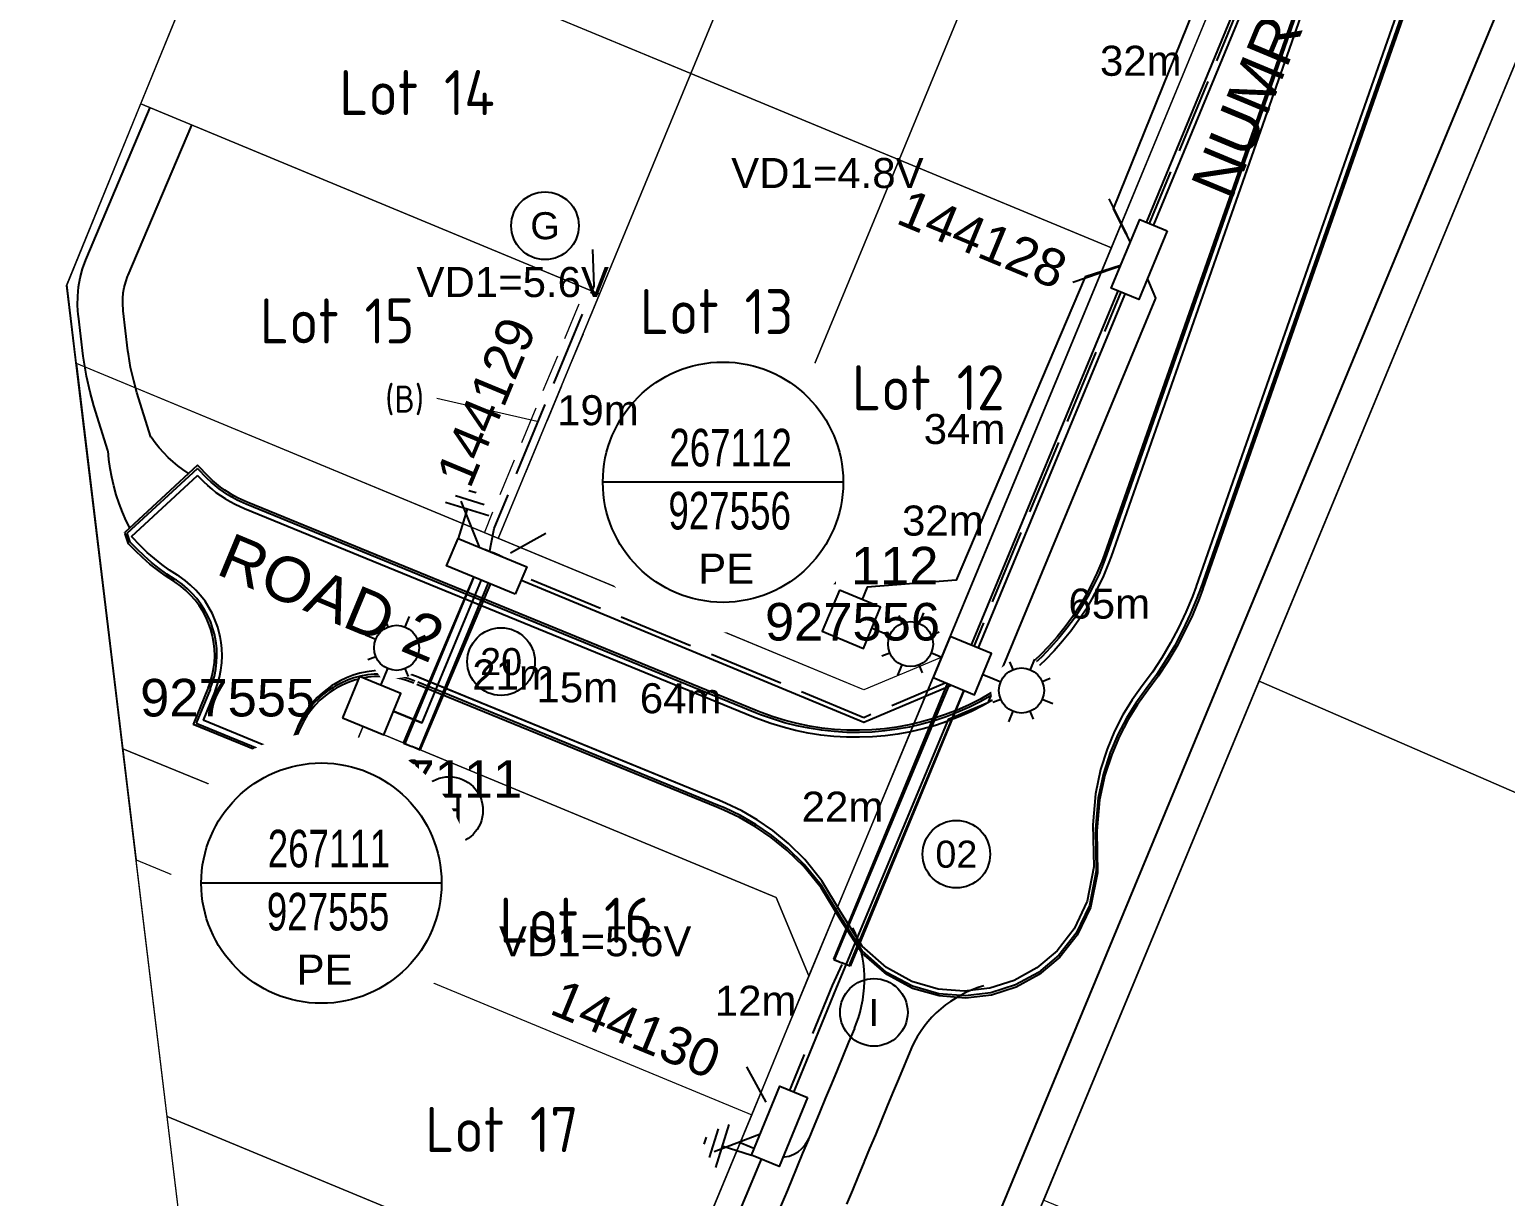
# Model space of a CAD drawing. Header units: metres. Extents: x 280551 to 281020, y 6140654 to 6141128.
# Drawn here: x 280682.4 to 280780.7, y 6140710.5 to 6140788.2 of the extents above; entities that cross this region are included whole.
import ezdxf
from ezdxf.enums import TextEntityAlignment as Align

# ---------------------------------------------------------------- set-up
doc = ezdxf.new("R2010")
doc.units = ezdxf.units.M
doc.linetypes.add('DASHED', pattern=[0.75, 0.5, -0.25])
doc.linetypes.add('IE Trench LV', pattern=[6.5, 5, -1.5])
doc.layers.get('0').update_dxf_attribs({"color": 6})
doc.layers.add('_User Dimensions', color=7, linetype='Continuous', plot=False)
for name, color, linetype in [('_User Miscellaneous1', 251, 'Continuous'), ('_User Miscellaneous9', 7, 'Continuous'), ('Duct_SP_NEW', 2, 'Continuous'), ('Equip_LV_NEW', 2, 'Continuous'), ('Equip_SP_SL_NEW', 2, 'Continuous'), ('Mains_LV_New_R17', 2, 'Continuous'), ('Mains_LV_NEW_T84', 2, 'Continuous'), ('Notes_LV_MISC', 7, 'Continuous'), ('Notes_SL_MISC', 7, 'Continuous'), ('Notes_SP_MISC', 7, 'Continuous'), ('Notes_SP_NEW', 2, 'Continuous'), ('SupportsUG_SP_LV_SL_NEW', 2, 'Continuous'), ('Trench_SP_NEW', 2, 'Continuous')]:
    doc.layers.add(name, color=color, linetype=linetype)
for name, color, linetype, lineweight in [('Cadastre Buildings_SP_EXT', 9, 'Continuous', 5), ('Cadastre Developer_SP_NEW', 2, 'Continuous', 5), ('Cadastre Easements_SP_NEW', 2, 'Continuous', 5), ('Cadastre Land Parcels_SP_EXT', 9, 'Continuous', 5), ('Cadastre Roads_SP_EXT', 9, 'Continuous', 5), ('Cadastre Roads_SP_NEW', 2, 'Continuous', 5)]:
    doc.layers.add(name, color=color, linetype=linetype, lineweight=lineweight)
doc.styles.add('iecARIAL', font='arial.ttf', dxfattribs={"height": 2})
doc.styles.add('iecDevPlan', font='isocp.shx', dxfattribs={"height": 1.8})
doc.styles.add('LotNum', font='isocp.shx', dxfattribs={"height": 1.8})
doc.styles.add('POLE_LABEL', font='arial.ttf')
doc.styles.add('SL_LABEL', font='arial.ttf')
doc.styles.get("Standard").update_dxf_attribs({"font": 'arial.ttf'})
doc.linetypes.add('Cable 5', pattern='A,10,-1,["o",Standard,S=2,R=0,X=-1,Y=-0.7],-1e-05,["o",Standard,S=2,R=0,X=-0.2,Y=-0.7],-1.2', length=12.20001)
doc.linetypes.add('Cable New UG', pattern='A,7,-0.25,["x",Standard,S=2,R=0,X=0.2,Y=-0.8],-2.1', length=9.35)
doc.linetypes.add('IE Trench HV', pattern='A,7,-0.2,["/",Standard,S=3,R=0,X=0.6,Y=-1.4],-2.5', length=9.7)
doc.linetypes.add('IECLCABD1', pattern='A,5.25,-0.1,["o",Standard,S=2,R=0,X=1.5,Y=-0.7],-4', length=9.35)

# ---------------------------------------------------------------- blocks, each defined once
blk = doc.blocks.new('DUCT_INDICATOR')
blk.add_circle((0, 0), 2.25)
blk.add_attdef('CODE', text='', height=1.8).set_placement((0, 0), align=Align.MIDDLE_CENTER)
at = {"flags": 1}
blk.add_attdef('Z', (0, 0), '', height=0.2, dxfattribs=at)
blk = doc.blocks.new('*U126')
for tag, flags, p in [('SUBURB', 9, (1.5, 0.2)), ('STREETNAME', 9, (1.5, 0)), ('PARENT', 9, (1.5, 0.4)), ('Z', 1, (1.5, -0.6)), ('LOCATION', 9, (1.5, -0.2)), ('NOTES', 9, (1.5, -0.4))]:
    blk.add_attdef(tag, text='', height=0.2, dxfattribs=dict(flags=flags)).set_placement(p, align=Align.MIDDLE_LEFT)
blk.add_wipeout([(-2.475, 3), (2.475, 3), (2.475, 1.02), (-2.475, 1.02)])
at = {"lineweight": -3}
blk.add_lwpolyline([(-2.475, 3), (2.475, 3), (2.475, 1.02), (-2.475, 1.02)], close=True, dxfattribs=at)
for tag, height, flags, p in [('ASSET_NUM', 2.5, 8, (2, 4)), ('STREET_CODE', 0.2, 9, (1.5, 2)), ('OWNED_BY', 0.2, 9, (1.5, 1.8)), ('OPERATED_BY', 0.2, 9, (1.5, 1.6)), ('STATE', 0.2, 9, (1.5, 1.2)), ('SUPPORT_TYPE', 0.2, 9, (1.5, 1)), ('MAINTAINED_BY', 0.2, 9, (1.5, 1.4)), ('USAGE', 0.2, 9, (1.5, 0.8)), ('LEGEND', 0.2, 9, (1.5, 0.6))]:
    blk.add_attdef(tag, text='', height=height, dxfattribs=dict(flags=flags)).set_placement(p, align=Align.MIDDLE_LEFT)
blk = doc.blocks.new('SLANTERN_NUM_NEW')
blk.add_line((0, 0), (8, 0))
at = {"flags": 1}
blk.add_attdef('Z', (0, 0), '', height=0.2, dxfattribs=at)
blk.add_wipeout([(-0.314, 10), (-0.942, 9.961), (-1.565, 9.882), (-2.183, 9.764), (-2.791, 9.608), (-3.389, 9.413), (-3.973, 9.182), (-4.542, 8.914), (-5.093, 8.612), (-5.624, 8.275), (-6.132, 7.905), (-6.616, 7.505), (-7.075, 7.075), (-7.505, 6.616), (-7.905, 6.132), (-8.275, 5.624), (-8.612, 5.093), (-8.914, 4.542), (-9.182, 3.973), (-9.413, 3.389), (-9.608, 2.791), (-9.764, 2.183), (-9.882, 1.565), (-9.961, 0.942), (-10, 0.314), (-10, -0.314), (-9.961, -0.942), (-9.882, -1.565), (-9.764, -2.183), (-9.608, -2.791), (-9.413, -3.389), (-9.182, -3.973), (-8.914, -4.542), (-8.612, -5.093), (-8.275, -5.624), (-7.905, -6.132), (-7.505, -6.616), (-7.075, -7.075), (-6.616, -7.505), (-6.132, -7.905), (-5.624, -8.275), (-5.093, -8.612), (-4.542, -8.914), (-3.973, -9.182), (-3.389, -9.413), (-2.791, -9.608), (-2.183, -9.764), (-1.565, -9.882), (-0.942, -9.961), (-0.314, -10), (0.314, -10), (0.942, -9.961), (1.565, -9.882), (2.183, -9.764), (2.791, -9.608), (3.389, -9.413), (3.973, -9.182), (4.542, -8.914), (5.093, -8.612), (5.624, -8.275), (6.132, -7.905), (6.616, -7.505), (7.075, -7.075), (7.505, -6.616), (7.905, -6.132), (8.275, -5.624), (8.612, -5.093), (8.914, -4.542), (9.182, -3.973), (9.413, -3.389), (9.608, -2.791), (9.764, -2.183), (9.882, -1.565), (9.961, -0.942), (10, -0.314), (10, 0.314), (9.961, 0.942), (9.882, 1.565), (9.764, 2.183), (9.608, 2.791), (9.413, 3.389), (9.182, 3.973), (8.914, 4.542), (8.612, 5.093), (8.275, 5.624), (7.905, 6.132), (7.505, 6.616), (7.075, 7.075), (6.616, 7.505), (6.132, 7.905), (5.624, 8.275), (5.093, 8.612), (4.542, 8.914), (3.973, 9.182), (3.389, 9.413), (2.791, 9.608), (2.183, 9.764), (1.565, 9.882), (0.942, 9.961), (0.314, 10)])
at = {"linetype": 'Continuous'}
blk.add_line((8, 0), (-8, 0), dxfattribs=at)
blk.add_circle((0, 0), 8, dxfattribs=at)
at = {"width": 0.7}
for tag, p in [('SNUMBER', (0.505, 1.051)), ('CNUMBER', (0.444, -3.148))]:
    blk.add_attdef(tag, text='', height=2.5, dxfattribs=at).set_placement(p, align=Align.CENTER)
at = {"layer": 'Notes_LV_MISC', "linetype": 'IECLCABD1', "insert": (-1.654, -4.754), "char_height": 2, "attachment_point": 1, "style": 'iecARIAL'}
blk.add_mtext_dynamic_manual_height_columns('PE', width=3.96525, gutter_width=10, heights=[0], dxfattribs=at)
blk = doc.blocks.new('Earth')
for p, q in [((0, -2.044), (0, 0)), ((-1.5, -2.044), (1.5, -2.044)), ((-1, -2.644), (1, -2.644)), ((-0.25, -3.244), (0.25, -3.244))]:
    blk.add_line(p, q)
blk = doc.blocks.new('COLUMN_NEW')
for tag, height, flags, p in [('ASSET_NUM', 2.5, 8, (2, 2)), ('Z', 0.2, 1, (1.5, -2.8)), ('LOCATION', 0.2, 9, (1.5, -2.2)), ('NOTES', 0.2, 9, (1.5, -2.4)), ('LABEL_ALIGNMENT', 0.2, 9, (1.5, -2.6))]:
    blk.add_attdef(tag, text='', height=height, dxfattribs=dict(flags=flags)).set_placement(p, align=Align.MIDDLE_LEFT)
blk.add_wipeout([(-1.485, -1.485), (1.485, -1.485), (1.485, 1.485), (-1.485, 1.485)])
at = {"lineweight": -3}
blk.add_lwpolyline([(-1.485, -1.485), (1.485, -1.485), (1.485, 1.485), (-1.485, 1.485)], close=True, dxfattribs=at)
at = {"style": 'POLE_LABEL', "flags": 9}
blk.add_attdef('STRUCTURE_PLANT_NUMBER', text='', height=0.2, dxfattribs=at).set_placement((1.5, 0.242), align=Align.MIDDLE_LEFT)
at = {"flags": 9}
for tag, p in [('STREET_CODE', (1.5, 0)), ('OWNED_BY', (1.5, -0.4)), ('OPERATED_BY', (1.5, -0.6)), ('STATE', (1.5, -1)), ('COLUMN_TYPE', (1.5, -0.2)), ('MAINTAINED_BY', (1.5, -0.8)), ('SUBURB', (1.5, -1.8)), ('STREETNAME', (1.5, -2)), ('USAGE', (1.5, -1.2)), ('LEGEND', (1.5, -1.4)), ('PARENT', (1.5, -1.6))]:
    blk.add_attdef(tag, text='', height=0.2, dxfattribs=at).set_placement(p, align=Align.MIDDLE_LEFT)
blk = doc.blocks.new('SL_LANTERN_NEW')
blk.add_line((0, 0), (0, 0))
for tag, p, flags in [('Z', (0, 0), 1), ('OPERATED_BY', (0, -9.607), 9)]:
    blk.add_attdef(tag, p, '', height=0.2, dxfattribs=dict(flags=flags))
at = {"style": 'SL_LABEL', "flags": 9}
blk.add_attdef('STREET_CODE', text='', height=0.2, dxfattribs=at).set_placement((0, -0.2), align=Align.MIDDLE_LEFT)
for tag, height, flags, p in [('CONSTRUCTED_VOLTAGE', 0.2, 9, (0, -0.4)), ('CONTROL_TYPE', 0.2, 9, (0, -0.6)), ('LANTERN_PURPOSE', 0.2, 9, (0, -0.8)), ('LANTERN_TYPE', 0.2, 9, (0, -1)), ('OPERATING_VOLTAGE', 0.2, 9, (0, -1.4)), ('ORIENTATION', 0.2, 9, (0, -1.6)), ('OWNED_BY', 0.2, 9, (0, -1.8)), ('STATE', 0.2, 9, (0, -2)), ('NO_PHASES', 0.2, 9, (0, -1.2)), ('LNUMBER', 2.5, 8, (1.2, -2.8)), ('CEXIST', 0.2, 9, (0, -2.4)), ('CNEW', 0.2, 9, (0, -2.6)), ('CNUMBER', 0.2, 9, (0, -2.8)), ('CREMOVE', 0.2, 9, (0, -3)), ('USAGE', 0.2, 9, (0, -2.2)), ('CREPLACE', 0.2, 9, (0, -3.2)), ('LKINGHEIGHT', 0.2, 9, (0, -3.4)), ('LBRACKET', 0.2, 9, (0, -3.6)), ('LBRACKETVOCAB', 0.2, 9, (0, -3.8)), ('LCATEGORY', 0.2, 9, (0, -4)), ('LCHARGE1', 0.2, 9, (0, -4.2)), ('LCHARGE1PERCENT', 0.2, 9, (0, -4.4)), ('LCHARGE2', 0.2, 9, (0, -4.6)), ('LCHARGE2PERCENT', 0.2, 9, (0, -4.8)), ('LCHARGE3', 0.2, 9, (0, -5)), ('LCHARGE3PERCENT', 0.2, 9, (0, -5.2)), ('LEXIST', 0.2, 9, (0, -5.4)), ('LLAMP', 0.2, 9, (0, -5.6)), ('LLAMPVOCAB', 0.2, 9, (0, -5.8)), ('LMAST', 0.2, 9, (0, -6)), ('LMASTVOCAB', 0.2, 9, (0, -6.2)), ('LNEW', 0.2, 9, (0, -6.4)), ('LANTNUMBER', 0.2, 9, (0, -6.6)), ('LOUTREACH', 0.2, 9, (0, -7)), ('LOUTREACHVOCAB', 0.2, 9, (0, -7.2)), ('LRATECODE', 0.2, 9, (0, -7.4)), ('LREMOVE', 0.2, 9, (0, -7.6)), ('LREPLACE', 0.2, 9, (0, -7.8)), ('SUBURB', 0.2, 9, (0, -8.6)), ('STREETNAME', 0.2, 9, (0, -8.8)), ('LTYPE', 0.2, 9, (0, -8)), ('LTYPEVOCAB', 0.2, 9, (0, -8.2)), ('LEGEND', 0.2, 9, (0, -8.4)), ('LOCATION', 0.2, 9, (0, -9)), ('NOTES', 0.2, 9, (0, -9.2)), ('MAINTAINED_BY', 0.2, 9, (0, -9.863))]:
    blk.add_attdef(tag, text='', height=height, dxfattribs=dict(flags=flags)).set_placement(p, align=Align.MIDDLE_LEFT)
blk.add_wipeout([(0, 6.468), (1.458, 5.676), (2.25, 4.218), (1.458, 2.759), (0, 1.865), (-1.459, 2.759), (-2.25, 4.218), (-1.459, 5.676)])
for p, q in [((0, 5.718), (0, 6.468)), ((-1.459, 5.676), (-1.061, 5.278)), ((1.458, 5.676), (1.06, 5.278)), ((-2.25, 4.218), (-1.5, 4.218)), ((1.5, 4.218), (2.25, 4.218)), ((-1.459, 2.759), (-1.061, 3.157)), ((1.458, 2.759), (1.06, 3.157)), ((0, 0), (0, 2.721))]:
    blk.add_line(p, q)
blk.add_circle((0, 4.218), 1.5)
at = {"style": 'SL_LABEL', "flags": 8}
blk.add_attdef('ASSET_NUM', text='', height=2.5, dxfattribs=at).set_placement((2, 2), align=Align.MIDDLE_LEFT)

msp = doc.modelspace()

# ---------------------------------------------------------------- linework, layer by layer
at = {"layer": '_User Miscellaneous1'}
for points in [[(280689.08416, 6140755.04067), (280688.8533, 6140755.50536), (280688.60061, 6140756.07912), (280688.37687, 6140756.65843), (280688.18207, 6140757.24186), (280688.01613, 6140757.82801), (280687.8789, 6140758.41546), (280687.77018, 6140759.00285), (280687.68967, 6140759.58881), (280687.63705, 6140760.172), (280687.6336, 6140760.18298), (280686.70029, 6140763.15793), (280686.4396, 6140764.0703), (280686.19877, 6140765.13155), (280686.02085, 6140766.20514), (280685.98649, 6140766.47331), (280685.66454, 6140769.14044), (280685.65526, 6140769.22089), (280685.61246, 6140769.84124), (280685.62021, 6140770.46301), (280685.67843, 6140771.08209), (280685.78676, 6140771.6944), (280685.94448, 6140772.29589), (280686.15053, 6140772.88258), (280686.21626, 6140773.04261), (280690.44902, 6140783.02491)], [(280693.00283, 6140758.66407), (280692.96771, 6140758.68538), (280692.62653, 6140758.91608), (280692.29247, 6140759.16665), (280691.96663, 6140759.4369), (280691.6501, 6140759.72658), (280691.34398, 6140760.03537), (280691.04933, 6140760.36293), (280690.76721, 6140760.70883), (280690.49869, 6140761.07258), (280690.49605, 6140761.08099), (280689.56273, 6140764.05594), (280689.34439, 6140764.82013), (280689.14267, 6140765.709), (280688.99365, 6140766.60822), (280688.96487, 6140766.83283), (280688.64292, 6140769.49996), (280688.63728, 6140769.54885), (280688.61127, 6140769.92586), (280688.61598, 6140770.30374), (280688.65136, 6140770.67998), (280688.7172, 6140771.05211), (280688.81305, 6140771.41766), (280688.93828, 6140771.77421), (280688.97822, 6140771.87147), (280693.21098, 6140781.85377)]]:
    msp.add_lwpolyline(points, dxfattribs=at)
at = {"layer": '_User Miscellaneous1', "linetype": 'Continuous', "elevation": 9999}
for points in [[(280693.59648, 6140759.213), (280688.74486, 6140754.72694)], [(280688.91529, 6140754.68023), (280693.59061, 6140759.00328)], [(280689.19359, 6140754.46087), (280693.59895, 6140758.53429)], [(280692.03228, 6140751.47301), (280692.0212, 6140751.47994), (280692.01675, 6140751.48272), (280691.47109, 6140751.8416), (280690.9418, 6140752.22421), (280690.4299, 6140752.62981), (280689.9364, 6140753.05759), (280689.46225, 6140753.50673), (280689.00838, 6140753.97636), (280688.78268, 6140754.64066), (280688.74486, 6140754.72694)], [(280692.11176, 6140751.60022), (280692.10079, 6140751.60708), (280692.09639, 6140751.60983), (280691.55626, 6140751.96508), (280691.03233, 6140752.34381), (280690.52562, 6140752.74529), (280690.03712, 6140753.16874), (280689.56778, 6140753.61333), (280689.11851, 6140754.07819), (280688.91529, 6140754.68023)], [(280692.28132, 6140751.8716), (280692.2706, 6140751.87831), (280692.26629, 6140751.881), (280691.73796, 6140752.22849), (280691.22548, 6140752.59895), (280690.72984, 6140752.99166), (280690.25201, 6140753.40585), (280689.79292, 6140753.84073), (280689.19359, 6140754.46087)], [(280694.76184, 6140744.17946), (280694.92718, 6140744.63241), (280695.05722, 6140745.09674), (280695.1512, 6140745.56968), (280695.20855, 6140746.04844), (280695.22895, 6140746.5302), (280695.21226, 6140747.0121), (280695.17011, 6140747.41154), (280695.10248, 6140747.80746), (280695.06824, 6140747.96494), (280694.94177, 6140748.43025), (280694.77992, 6140748.88447), (280694.58364, 6140749.3249), (280694.35409, 6140749.74894), (280694.09264, 6140750.15409), (280693.80082, 6140750.53796), (280693.48037, 6140750.89826), (280693.13318, 6140751.23287), (280692.7613, 6140751.53981), (280692.36694, 6140751.81726), (280692.28138, 6140751.87169)], [(280694.29909, 6140744.36884), (280694.45282, 6140744.78517), (280694.57413, 6140745.2122), (280694.66228, 6140745.64742), (280694.71675, 6140746.08825), (280694.73719, 6140746.53209), (280694.72345, 6140746.97632), (280694.68596, 6140747.34472), (280694.62495, 6140747.71005), (280694.59391, 6140747.85542), (280694.47883, 6140748.28509), (280694.33103, 6140748.70477), (280694.15136, 6140749.11196), (280693.94087, 6140749.50426), (280693.70079, 6140749.87932), (280693.43252, 6140750.23493), (280693.13764, 6140750.56897), (280692.81786, 6140750.87944), (280692.47507, 6140751.16451), (280692.11129, 6140751.42246), (280692.03233, 6140751.4731)], [(280694.43792, 6140744.31203), (280694.5956, 6140744.73919), (280694.72002, 6140745.17733), (280694.81042, 6140745.62387), (280694.86626, 6140746.07615), (280694.88719, 6140746.53151), (280694.87305, 6140746.98727), (280694.83455, 6140747.36523), (280694.77192, 6140747.74003), (280694.74006, 6140747.88917), (280694.62196, 6140748.32997), (280694.47028, 6140748.76051), (280694.28592, 6140749.17825), (280694.06994, 6140749.58069), (280693.82361, 6140749.96544), (280693.54836, 6140750.33024), (280693.2458, 6140750.67289), (280692.91772, 6140750.99137), (280692.56604, 6140751.28378), (280692.19282, 6140751.54837), (280692.11181, 6140751.60031)], [(280694.29909, 6140744.36884), (280694.29531, 6140744.35958), (280694.28901, 6140744.34419), (280693.31091, 6140741.95424)], [(280694.43792, 6140744.31203), (280694.43413, 6140744.30277), (280694.42783, 6140744.28738), (280693.50655, 6140742.03625)], [(280694.76184, 6140744.17946), (280694.75805, 6140744.1702), (280694.75175, 6140744.15481), (280693.96304, 6140742.2276)]]:
    msp.add_lwpolyline(points, dxfattribs=at)
at = {"layer": '_User Miscellaneous1'}
for points in [[(280737.32772, 6140721.71689), (280737.45442, 6140722.02258, 0.20453401), (280737.22737, 6140728.4149)], [(280745.95714, 6140724.55605, 0.22034938), (280741.12198, 6140720.41858)]]:
    msp.add_lwpolyline(points, format="xyb", dxfattribs=at)
for points in [[(280737.32972, 6140721.71606, 26.87916), (280736.9466, 6140720.79236, 26.82845), (280736.56349, 6140719.86866, 26.77774), (280736.18038, 6140718.94496, 26.72703), (280735.79726, 6140718.02125, 26.67632), (280735.41415, 6140717.09755, 26.62562), (280735.03103, 6140716.17385, 26.57491), (280734.64792, 6140715.25015, 26.5242), (280734.29186, 6140714.39168, 26.47707), (280734.28803, 6140714.38244, 26.47656), (280734.28419, 6140714.3732, 26.47605), (280734.2648, 6140714.32645, 26.47349), (280733.88169, 6140713.40275, 26.42278), (280733.49858, 6140712.47905, 26.37207), (280733.11546, 6140711.55535, 26.32136), (280732.75572, 6140710.68799, 26.27374), (280732.73235, 6140710.63165, 26.27065), (280732.34923, 6140709.70795, 26.21994)], [(280741.12198, 6140720.41858, 0), (280740.25829, 6140718.3362, 26.73774), (280739.87518, 6140717.4125, 26.68703), (280739.49207, 6140716.4888, 26.63632), (280739.10895, 6140715.5651, 26.58562), (280738.72584, 6140714.6414, 26.53491), (280738.34272, 6140713.71769, 26.4842), (280737.98666, 6140712.85922, 26.43707), (280737.98283, 6140712.84998, 26.43656), (280737.979, 6140712.84074, 26.43605), (280737.95961, 6140712.79399, 26.43349), (280737.57649, 6140711.87029, 26.38278), (280737.19338, 6140710.94659, 26.33207), (280736.81026, 6140710.02289, 26.28136)], [(280731.6744, 6140713.30126, 26.31374), (280731.67378, 6140713.30152, 26.31375), (280731.66455, 6140713.30535, 26.31385), (280729.73076, 6140714.10741, -9999)], [(280731.67378, 6140713.30152, 26.31374), (280731.96738, 6140713.20557, 26.31317), (280732.27225, 6140713.15597, 26.3184), (280732.58112, 6140713.15391, 26.32945), (280732.65327, 6140713.16032, 26.33288), (280732.98022, 6140713.22326, 26.35276), (280733.29219, 6140713.33956, 26.37899), (280733.58055, 6140713.50601, 26.40508), (280733.8373, 6140713.71798, 26.42881), (280734.05533, 6140713.96962, 26.45018), (280734.22858, 6140714.25393, 26.4692), (280734.28741, 6140714.38269, 26.47656)]]:
    msp.add_polyline3d(points, dxfattribs=at)
at = {"layer": '_User Miscellaneous9'}
for p, q in [((280712.7645, 6140753.59066), (280713.3171, 6140753.35691)), ((280713.8697, 6140753.12317), (280713.3171, 6140753.35691)), ((280735.93929, 6140726.3184), (280736.49386, 6140726.08938)), ((280737.04844, 6140725.86037), (280736.49386, 6140726.08938))]:
    msp.add_line(p, q, dxfattribs=at)
at = {"layer": 'Cadastre Buildings_SP_EXT', "linetype": 'Continuous'}
msp.add_lwpolyline([(280845.67239, 6140710.64437), (280842.68458, 6140711.80858), (280819.63394, 6140720.7865), (280764.27792, 6140744.83337), (280749.95156, 6140710.27616), (280828.56826, 6140677.68537), (280874.05853, 6140658.82645), (280888.60533, 6140693.921), (280845.67239, 6140710.64437)], close=True, dxfattribs=at)
at = {"layer": 'Cadastre Developer_SP_NEW', "color": 2}
for points in [[(280726.44911, 6140785.28167), (280712.59328, 6140791.02765), (280725.31627, 6140821.83225), (280739.17208, 6140816.08628)], [(280689.50506, 6140732.94683), (280730.49699, 6140715.95481), (280724.75027, 6140702.0993), (280691.57418, 6140715.84976)]]:
    msp.add_lwpolyline(points, close=True, dxfattribs=at)
for points in [[(280726.44858, 6140785.28038), (280739.17208, 6140816.08628), (280753.02792, 6140810.3403), (280740.30496, 6140779.53568), (280726.44911, 6140785.28167)], [(280740.30439, 6140779.53429), (280753.02792, 6140810.3403), (280763.47204, 6140806.01074), (280765.64156, 6140800.80089), (280754.4379, 6140773.67479), (280740.30496, 6140779.53569)], [(280720.36546, 6140770.60836), (280689.82384, 6140783.27105), (280695.83224, 6140797.97827), (280726.44911, 6140785.28167), (280720.36546, 6140770.60836)], [(280713.61885, 6140754.33602), (280685.54235, 6140765.97927), (280684.90939, 6140771.22426), (280689.82383, 6140783.27102), (280720.36546, 6140770.60836), (280713.6167, 6140754.3369)], [(280724.75027, 6140702.0993), (280708.18123, 6140662.144), (280697.54095, 6140666.54049), (280691.57418, 6140715.84976), (280724.75027, 6140702.0993)]]:
    msp.add_lwpolyline(points, dxfattribs=at)
at = {"layer": 'Cadastre Easements_SP_NEW', "color": 2}
for p, q in [((280713.6167, 6140754.3369), (280720.36547, 6140770.60836)), ((280716.21151, 6140762.13009), (280709.52853, 6140763.65573))]:
    msp.add_line(p, q, dxfattribs=at)
at = {"layer": 'Cadastre Easements_SP_NEW', "color": 2, "linetype": 'DASHED', "ltscale": 5, "flags": 128}
msp.add_lwpolyline([(280713.61671, 6140754.33691), (280712.69301, 6140754.72003), (280719.43953, 6140770.99226), (280720.36547, 6140770.60836)], close=True, dxfattribs=at)
at = {"layer": 'Cadastre Land Parcels_SP_EXT', "linetype": 'Continuous'}
msp.add_lwpolyline([(280813.2588, 6140814.81713), (280796.21564, 6140821.87517), (280764.27792, 6140744.8334), (280819.63394, 6140720.78644), (280842.6846, 6140711.80858), (280845.67245, 6140710.64435), (280872.08718, 6140774.22688), (280914.59053, 6140756.6115), (280920.33569, 6140770.47283), (280877.08459, 6140788.38465), (280860.44741, 6140795.27451), (280844.58729, 6140801.84363), (280828.92176, 6140808.33087), (280813.2588, 6140814.81713)], close=True, dxfattribs=at)
at = {"layer": 'Duct_SP_NEW'}
for p, q in [((280712.74564, 6140753.5939), (280713.22598, 6140753.3947)), ((280713.70631, 6140753.19551), (280713.22598, 6140753.3947)), ((280736.01401, 6140726.28973), (280736.49386, 6140726.08938)), ((280736.97372, 6140725.88903), (280736.49386, 6140726.08938))]:
    msp.add_line(p, q, dxfattribs=at)
at = {"layer": 'Mains_LV_New_R17', "linetype": 'Cable 5'}
for points in [[(280767.02697, 6140800.22588), (280755.82392, 6140773.10124), (280755.82353, 6140773.10031)], [(280755.69591, 6140772.79249), (280744.52389, 6140745.84577)]]:
    msp.add_lwpolyline(points, dxfattribs=at)
at = {"layer": 'Notes_SL_MISC', "linetype": 'Cable 5'}
msp.add_lwpolyline([(280756.28592, 6140772.91006), (280754.57025, 6140776.27485), (280762.79096, 6140796.61642), (280758.92699, 6140801.13044), (280759.80149, 6140803.23917)], dxfattribs=at)
at = {"layer": 'Trench_SP_NEW', "linetype": 'IE Trench LV', "flags": 128}
for points in [[(280751.87113, 6140771.40485), (280756.29467, 6140772.90506), (280754.29351, 6140776.94705)], [(280712.84674, 6140752.48022), (280713.34536, 6140755.0069), (280719.99483, 6140771.13369), (280719.90709, 6140773.56713)], [(280711.12808, 6140756.82356), (280712.84674, 6140752.48022), (280716.78405, 6140754.68021)], [(280736.49386, 6140725.97762), (280735.85934, 6140724.56927), (280732.06881, 6140715.30721), (280726.32056, 6140701.448)], [(280727.98388, 6140713.5144), (280732.3409, 6140715.1981), (280730.17262, 6140719.15297)]]:
    msp.add_lwpolyline(points, dxfattribs=at)

# ---------------------------------------------------------------- block references
at = {"layer": 'Notes_LV_MISC', "color": 2, "lineweight": 0, "rotation": 162.7074081196487}
msp.add_blockref('Earth', (280710.93977, 6140754.34279), dxfattribs=at)
at = {"layer": 'Notes_SL_MISC', "linetype": 'IE Trench LV'}
ref = msp.add_blockref('SL_LANTERN_NEW', (280737.17213, 6140748.9185), dxfattribs=dict(at, rotation=247.4759999339418))
ref.add_attrib('ASSET_NUM', '267112', dxfattribs={"layer": '0', "height": 2.5, "style": 'SL_LABEL'}).set_placement((280723.88665, 6140755.61458), align=Align.MIDDLE_LEFT)
ref = msp.add_blockref('SL_LANTERN_NEW', (280705.23025, 6140743.15945), dxfattribs=dict(at, rotation=337.4759999339418))
ref.add_attrib('ASSET_NUM', '267111', dxfattribs={"layer": '0', "height": 2.5, "style": 'SL_LABEL'}).set_placement((280697.63074, 6140736.71161), align=Align.MIDDLE_LEFT)
at = {"layer": 'Notes_SP_NEW', "linetype": 'IE Trench HV'}
for p, values in [((280716.73019, 6140775.15561), {'CODE': 'G'}), ((280738.62703, 6140722.78442), {'CODE': 'I'})]:
    msp.add_blockref('DUCT_INDICATOR', p, dxfattribs=at).add_auto_attribs(values)
at = {"layer": 'Notes_SP_NEW', "linetype": 'IE Trench LV'}
msp.add_blockref('DUCT_INDICATOR', (280713.8055, 6140746.13763), dxfattribs=at).add_auto_attribs({'CODE': '20'})
at = {"layer": 'Notes_SP_NEW'}
msp.add_blockref('DUCT_INDICATOR', (280744.11893, 6140733.31675), dxfattribs=at).add_auto_attribs({'CODE': '02'})

# ---------------------------------------------------------------- texts
at = {"layer": 'Cadastre Developer_SP_NEW', "color": 2, "linetype": 'IE Trench HV', "style": 'LotNum'}
for s, p in [('Lot 14', (280708.20743, 6140784.01737)), ('Lot 13', (280728.1559, 6140769.43869)), ('Lot 15', (280702.89048, 6140768.8155)), ('Lot 12', (280742.25201, 6140764.3714)), ('Lot 16', (280718.82527, 6140728.92174)), ('Lot 17', (280713.85721, 6140714.98658))]:
    msp.add_text(s, height=3, dxfattribs=at).set_placement(p, align=Align.MIDDLE_CENTER)
at = {"layer": 'Cadastre Easements_SP_NEW'}
msp.add_text('NUMROCK ST', height=3, rotation=67.428284, dxfattribs=at).set_placement((280762.42914, 6140776.74086))
at = {"layer": 'Cadastre Easements_SP_NEW', "color": 2, "style": 'iecDevPlan'}
msp.add_text('(B)', height=1.8, dxfattribs=at).set_placement((280707.38337, 6140763.6145), align=Align.MIDDLE_CENTER)
at = {"layer": 'Notes_LV_MISC', "linetype": 'Cable New UG', "char_height": 2, "attachment_point": 1, "style": 'iecARIAL'}
for s, insert in [('VD1=5.6V', (280708.17534, 6140772.4078)), ('34m', (280741.94479, 6140762.62254)), ('65m', (280751.57971, 6140750.99779)), ('VD1=5.6V', (280713.66489, 6140728.52253))]:
    msp.add_mtext_dynamic_manual_height_columns(s, width=4.5646651, gutter_width=10, heights=[0], dxfattribs=dict(at, insert=insert))
at = {"layer": 'Notes_SP_MISC', "color": 2, "char_height": 2, "attachment_point": 1, "style": 'iecARIAL'}
for s, insert in [('32m', (280753.68027, 6140787.13713)), ('15m', (280716.16296, 6140745.42766)), ('22m', (280733.82049, 6140737.47955)), ('12m', (280728.03566, 6140724.55738))]:
    msp.add_mtext_dynamic_manual_height_columns(s, width=2.9006178, gutter_width=10, heights=[0], dxfattribs=dict(at, insert=insert))

# ---------------------------------------------------------------- next in the draw order: linework, layer by layer
at = {"layer": '_User Dimensions', "linetype": 'Continuous', "ltscale": 30}
msp.add_lwpolyline([(280738.10799, 6140688.05431), (280793.95754, 6140822.71179), (280818.12285, 6140880.97618)], dxfattribs=at)
at = {"layer": '_User Miscellaneous1', "linetype": 'Continuous', "elevation": 9999}
for points in [[(280779.15948, 6140804.14571), (280760.52963, 6140751.00195), (280760.52637, 6140750.99264), (280760.27455, 6140750.30807), (280759.8303, 6140749.23096), (280759.33528, 6140748.17622), (280758.79062, 6140747.14624), (280758.19754, 6140746.14335), (280757.5574, 6140745.16983), (280756.87164, 6140744.22789), (280756.1854, 6140743.28289), (280755.55695, 6140742.27323), (280754.98307, 6140741.17702), (280754.46554, 6140739.96282), (280754.01445, 6140738.5811), (280753.65655, 6140736.9446), (280753.46363, 6140734.86729), (280753.51454, 6140732.07742), (280753.04847, 6140729.76779), (280752.16654, 6140727.93258), (280751.00288, 6140726.45713), (280749.62984, 6140725.30508), (280748.09895, 6140724.46594), (280746.45292, 6140723.94102), (280744.73059, 6140723.73908), (280742.96948, 6140723.87613), (280741.20778, 6140724.37904), (280739.48677, 6140725.2965), (280737.85615, 6140726.7333), (280736.39313, 6140728.9983), (280735.12579, 6140731.07289), (280733.96083, 6140732.48826), (280732.8564, 6140733.56576), (280731.78779, 6140734.43065), (280730.73712, 6140735.14601), (280729.68943, 6140735.7477), (280728.63077, 6140736.25712), (280728.16732, 6140736.45095), (280708.20596, 6140744.62206)], [(280779.01793, 6140804.19533), (280760.38808, 6140751.05157), (280760.38483, 6140751.04232), (280760.13456, 6140750.36194), (280759.69303, 6140749.29144), (280759.20105, 6140748.24316), (280758.65972, 6140747.21949), (280758.07028, 6140746.22276), (280757.43406, 6140745.2552), (280756.75251, 6140744.31903), (280756.07074, 6140743.3796), (280755.44703, 6140742.37529), (280754.87813, 6140741.2842), (280754.36582, 6140740.07487), (280753.92018, 6140738.69777), (280753.56794, 6140737.06563), (280753.38088, 6140734.9924), (280753.43784, 6140732.20633), (280752.97799, 6140729.9002), (280752.10244, 6140728.0682), (280750.94531, 6140726.59564), (280749.57893, 6140725.44617), (280748.05481, 6140724.6093), (280746.41565, 6140724.08632), (280744.70028, 6140723.88599), (280742.94621, 6140724.02431), (280741.19159, 6140724.52817), (280739.47769, 6140725.44623), (280737.85421, 6140726.88329), (280736.39833, 6140729.14821), (280735.13813, 6140731.22238), (280733.98027, 6140732.637), (280732.88289, 6140733.7134), (280731.82128, 6140734.57686), (280730.77753, 6140735.29046), (280729.73668, 6140735.89006), (280728.68474, 6140736.39708), (280728.22414, 6140736.58977), (280708.26279, 6140744.76088)], [(280778.71594, 6140804.3012), (280760.0861, 6140751.15743), (280760.08289, 6140751.1483), (280759.83592, 6140750.47688), (280759.4002, 6140749.42046), (280758.91469, 6140748.38598), (280758.38048, 6140747.37578), (280757.79879, 6140746.39215), (280757.17095, 6140745.43733), (280756.49836, 6140744.51348), (280755.82614, 6140743.58593), (280755.21253, 6140742.59302), (280754.65426, 6140741.51285), (280754.15308, 6140740.31392), (280753.71907, 6140738.94668), (280753.3789, 6140737.32382), (280753.20435, 6140735.2593), (280753.27421, 6140732.48133), (280752.82764, 6140730.18268), (280751.9657, 6140728.35751), (280750.8225, 6140726.89114), (280749.47033, 6140725.74718), (280747.96066, 6140724.91513), (280746.33617, 6140724.39629), (280744.63564, 6140724.19939), (280742.89656, 6140724.34044), (280741.15704, 6140724.8463), (280739.45833, 6140725.76564), (280737.85007, 6140727.20326), (280736.40943, 6140729.46802), (280735.16443, 6140731.5413), (280734.02173, 6140732.9543), (280732.9394, 6140734.02837), (280731.89273, 6140734.88878), (280730.86374, 6140735.59863), (280729.83746, 6140736.19378), (280728.79986, 6140736.69565), (280728.34537, 6140736.88592), (280708.38402, 6140745.05703)], [(280771.02597, 6140801.46886), (280754.12195, 6140753.2482), (280754.11958, 6140753.24147), (280753.93765, 6140752.74686), (280753.61667, 6140751.96863), (280753.25901, 6140751.20656), (280752.86548, 6140750.46238), (280752.43697, 6140749.73778), (280751.97445, 6140749.03439), (280751.47898, 6140748.35382), (280750.95167, 6140747.69761), (280750.39373, 6140747.06724), (280749.80641, 6140746.46414), (280749.19105, 6140745.88968), (280748.54904, 6140745.34517), (280747.88184, 6140744.83183), (280747.19096, 6140744.35084), (280746.47797, 6140743.90328), (280745.74448, 6140743.49016), (280744.99216, 6140743.11243), (280744.22271, 6140742.77093), (280743.43788, 6140742.46645), (280742.63944, 6140742.19968), (280741.82921, 6140741.97121), (280741.00903, 6140741.78157), (280740.18074, 6140741.63119), (280739.34624, 6140741.5204), (280738.50741, 6140741.44946), (280737.66615, 6140741.41853), (280736.82438, 6140741.42769), (280735.98399, 6140741.4769), (280735.1469, 6140741.56606), (280734.315, 6140741.69496), (280733.49018, 6140741.86332), (280732.67431, 6140742.07075), (280731.86924, 6140742.31678), (280731.0768, 6140742.60085), (280730.73961, 6140742.73485), (280696.83985, 6140756.6116), (280696.23664, 6140756.88823), (280695.93276, 6140757.05148), (280695.6362, 6140757.22766), (280695.6302, 6140757.2314), (280695.6242, 6140757.23515), (280695.6218, 6140757.23665), (280695.32651, 6140757.43087), (280695.04007, 6140757.63792), (280694.76305, 6140757.85741), (280694.49599, 6140758.08891), (280694.23939, 6140758.33197), (280693.59061, 6140759.00328)], [(280770.88442, 6140801.51848), (280753.98039, 6140753.29782), (280753.97805, 6140753.29115), (280753.79766, 6140752.80073), (280753.4794, 6140752.02911), (280753.12477, 6140751.2735), (280752.73458, 6140750.53564), (280752.30971, 6140749.81718), (280751.85112, 6140749.11977), (280751.35985, 6140748.44497), (280750.83702, 6140747.79432), (280750.28381, 6140747.1693), (280749.70147, 6140746.57132), (280749.09133, 6140746.00174), (280748.45477, 6140745.46184), (280747.79323, 6140744.95286), (280747.10821, 6140744.47595), (280746.40127, 6140744.03218), (280745.674, 6140743.62257), (280744.92806, 6140743.24804), (280744.16514, 6140742.90945), (280743.38697, 6140742.60755), (280742.59531, 6140742.34304), (280741.79195, 6140742.11651), (280740.97872, 6140741.92848), (280740.15747, 6140741.77937), (280739.33004, 6140741.66952), (280738.49833, 6140741.59919), (280737.66421, 6140741.56852), (280736.82958, 6140741.5776), (280735.99632, 6140741.62639), (280735.16633, 6140741.71479), (280734.34149, 6140741.8426), (280733.52367, 6140742.00953), (280732.71472, 6140742.2152), (280731.91648, 6140742.45914), (280731.13076, 6140742.7408), (280730.79644, 6140742.87367), (280696.89668, 6140756.75042), (280696.30476, 6140757.02187), (280696.00658, 6140757.18206), (280695.71557, 6140757.35494), (280695.70968, 6140757.35861), (280695.7038, 6140757.36229), (280695.70144, 6140757.36377), (280695.41168, 6140757.55434), (280695.13061, 6140757.75752), (280694.85878, 6140757.9729), (280694.59671, 6140758.20006), (280694.34493, 6140758.43857), (280693.59648, 6140759.213)], [(280771.32795, 6140801.36299), (280754.42393, 6140753.14234), (280754.42152, 6140753.13549), (280754.23629, 6140752.63192), (280753.9095, 6140751.83961), (280753.54537, 6140751.06375), (280753.14472, 6140750.3061), (280752.70845, 6140749.56838), (280752.23757, 6140748.85226), (280751.73313, 6140748.15937), (280751.19628, 6140747.49128), (280750.62823, 6140746.8495), (280750.03028, 6140746.23549), (280749.40378, 6140745.65064), (280748.75016, 6140745.09627), (280748.07088, 6140744.57364), (280747.3675, 6140744.08394), (280746.6416, 6140743.62828), (280745.89484, 6140743.20768), (280745.1289, 6140742.82311), (280744.34552, 6140742.47544), (280743.54648, 6140742.16545), (280742.7336, 6140741.89384), (280741.9087, 6140741.66124), (280741.07367, 6140741.46817), (280740.2304, 6140741.31506), (280739.38079, 6140741.20227), (280738.52677, 6140741.13005), (280737.67029, 6140741.09856), (280736.81328, 6140741.10788), (280735.95768, 6140741.15798), (280735.10544, 6140741.24875), (280734.25849, 6140741.37999), (280733.41874, 6140741.55139), (280732.5881, 6140741.76258), (280731.76846, 6140742.01306), (280730.96167, 6140742.30227), (280730.61838, 6140742.4387), (280696.71862, 6140756.31545), (280696.09131, 6140756.60314), (280695.77529, 6140756.7729), (280695.46687, 6140756.95612), (280695.46064, 6140756.96002), (280695.4544, 6140756.96391), (280695.4519, 6140756.96548), (280695.14481, 6140757.16746), (280694.84693, 6140757.38278), (280694.55884, 6140757.61105), (280694.2811, 6140757.8518), (280694.01426, 6140758.10457), (280693.59895, 6140758.53429)], [(280708.17638, 6140745.142), (280707.72013, 6140745.29713), (280707.25411, 6140745.4165), (280706.78111, 6140745.49956), (280706.30395, 6140745.54591), (280705.82546, 6140745.55543), (280705.34848, 6140745.52818), (280704.87584, 6140745.46444), (280704.4103, 6140745.36473), (280703.9546, 6140745.22976), (280703.5114, 6140745.06044), (280703.08328, 6140744.8579), (280702.67272, 6140744.62346), (280702.54404, 6140744.54102), (280702.22092, 6140744.31301), (280701.91362, 6140744.06502), (280701.56942, 6140743.74453), (280701.25145, 6140743.39914), (280700.96148, 6140743.03098), (280700.70114, 6140742.6423), (280700.47187, 6140742.23547), (280700.2749, 6140741.81297), (280700.20184, 6140741.63085)], [(280708.05515, 6140744.84586), (280707.62637, 6140745.00605), (280707.1863, 6140745.1329), (280706.73753, 6140745.2256), (280706.28269, 6140745.28358), (280705.82448, 6140745.30644), (280705.36561, 6140745.29401), (280704.90878, 6140745.24632), (280704.45672, 6140745.16363), (280704.01209, 6140745.04636), (280703.57754, 6140744.89519), (280703.15564, 6140744.71096), (280702.74893, 6140744.49473), (280702.62099, 6140744.41813), (280702.29867, 6140744.205), (280701.99061, 6140743.97143), (280701.64354, 6140743.66738), (280701.32068, 6140743.33737), (280701.02397, 6140742.98332), (280700.75519, 6140742.6073), (280700.51596, 6140742.21151), (280700.30774, 6140741.79827), (280700.2296, 6140741.61949)], [(280707.99832, 6140744.70704), (280707.58038, 6140744.86328), (280707.15142, 6140744.98701), (280706.71396, 6140745.07747), (280706.27058, 6140745.13407), (280705.82389, 6140745.15644), (280705.37655, 6140745.14441), (280704.93119, 6140745.09801), (280704.49045, 6140745.01747), (280704.05696, 6140744.90323), (280703.63327, 6140744.75593), (280703.22192, 6140744.5764), (280702.82534, 6140744.36566), (280702.7006, 6140744.29099), (280702.3863, 6140744.08326), (280702.0859, 6140743.85559), (280701.74745, 6140743.5592), (280701.4326, 6140743.2375), (280701.14323, 6140742.89234), (280700.88109, 6140742.52576), (280700.64776, 6140742.13988), (280700.44465, 6140741.73698), (280700.36843, 6140741.56268)], [(280728.34537, 6140736.88592), (280708.17638, 6140745.14202)], [(280699.49321, 6140739.42411), (280693.31091, 6140741.95424)], [(280693.50655, 6140742.03625), (280699.4112, 6140739.61975)], [(280699.516, 6140739.95503), (280693.96304, 6140742.2276)], [(280700.2296, 6140741.61949), (280699.4112, 6140739.61975)], [(280700.36843, 6140741.56268), (280699.49321, 6140739.42411)], [(280700.20184, 6140741.63085), (280699.516, 6140739.95503)]]:
    msp.add_lwpolyline(points, dxfattribs=at)
at = {"layer": 'Cadastre Developer_SP_NEW', "color": 2}
for points in [[(280726.44911, 6140785.28167), (280740.30496, 6140779.53569), (280727.47252, 6140748.59093), (280713.61671, 6140754.33691), (280720.36547, 6140770.60836)], [(280689.50506, 6140732.94683), (280730.49699, 6140715.95481), (280734.28824, 6140725.21865), (280732.12024, 6140730.42486), (280704.62045, 6140741.82896), (280701.7713, 6140734.95855), (280688.61181, 6140740.33063)]]:
    msp.add_lwpolyline(points, close=True, dxfattribs=at)
msp.add_lwpolyline([(280754.4379, 6140773.67479), (280743.1469, 6140746.44107), (280737.94732, 6140744.24705), (280727.47252, 6140748.59093), (280740.30496, 6140779.53568), (280754.4379, 6140773.67479)], dxfattribs=at)
at = {"layer": 'Cadastre Land Parcels_SP_EXT', "linetype": 'Continuous'}
msp.add_lwpolyline([(280684.88006, 6140771.16977), (280727.09395, 6140874.49995), (280741.65037, 6140909.66658), (280693.74212, 6140929.63019), (280681.32794, 6140899.6804), (280695.15659, 6140893.97623), (280686.72365, 6140873.34261), (280665.01538, 6140855.5541), (280655.64611, 6140829.32753), (280666.76074, 6140824.71851), (280658.586, 6140804.99145), (280649.91315, 6140784.07349), (280653.7308, 6140762.40197), (280648.94476, 6140757.0014), (280649.63791, 6140728.12343), (280650.82094, 6140685.87359), (280697.54095, 6140666.54049), (280684.88006, 6140771.16977)], close=True, dxfattribs=at)
at = {"layer": 'Cadastre Roads_SP_EXT', "linetype": 'Continuous'}
msp.add_lwpolyline([(280818.15943, 6140874.80665), (280810.62324, 6140879.27863), (280800.68672, 6140885.1756), (280743.26079, 6140746.80173), (280708.18125, 6140662.14399), (280708.17727, 6140662.13886), (280716.15517, 6140658.83967), (280726.80069, 6140654.42836), (280749.95154, 6140710.27618), (280764.27791, 6140744.8334), (280796.21563, 6140821.87522), (280818.15943, 6140874.80665)], close=True, dxfattribs=at)
at = {"layer": 'Cadastre Roads_SP_NEW', "color": 2, "elevation": -9999}
msp.add_lwpolyline([(280708.18123, 6140662.144), (280726.76836, 6140654.44905), (280749.90259, 6140710.22743), (280764.23085, 6140744.77394), (280796.17443, 6140821.79233), (280818.15956, 6140874.80014), (280822.14778, 6140876.45813), (280797.11866, 6140886.65253), (280799.20585, 6140881.60732), (280786.17996, 6140850.20148), (280774.49505, 6140822.02857), (280765.64156, 6140800.80089), (280743.1469, 6140746.44107), (280734.28824, 6140725.21865), (280730.49699, 6140715.95481), (280724.75027, 6140702.0993)], close=True, dxfattribs=at)
at = {"layer": 'Cadastre Roads_SP_NEW', "color": 2}
msp.add_lwpolyline([(280743.1469, 6140746.44107), (280737.94732, 6140744.24705), (280685.54273, 6140765.97911), (280688.61181, 6140740.33063), (280701.7713, 6140734.95855), (280704.62045, 6140741.82896), (280732.12024, 6140730.42486), (280734.28824, 6140725.21865)], close=True, dxfattribs=at)
at = {"layer": 'Duct_SP_NEW'}
for p, q in [((280712.74564, 6140753.5939), (280707.39039, 6140740.68027)), ((280713.70631, 6140753.19551), (280708.35106, 6140740.28189)), ((280736.01401, 6140726.28973), (280743.97038, 6140745.34623)), ((280736.97372, 6140725.88903), (280744.93009, 6140744.94554)), ((280743.97038, 6140745.34623), (280744.45023, 6140745.14588)), ((280744.93009, 6140744.94554), (280744.45023, 6140745.14588)), ((280707.39039, 6140740.68027), (280707.87073, 6140740.48108)), ((280708.35106, 6140740.28189), (280707.87073, 6140740.48108))]:
    msp.add_line(p, q, dxfattribs=at)
at = {"layer": 'Mains_LV_New_R17', "linetype": 'Cable 5'}
msp.add_lwpolyline([(280712.85057, 6140752.48946), (280708.52194, 6140742.05141), (280705.27166, 6140743.39929)], dxfattribs=at)
at = {"layer": 'Mains_LV_NEW_T84', "color": 2, "linetype": 'Cable New UG', "flags": 128}
for points in [[(280776.34094, 6140821.2587), (280767.48878, 6140800.03421), (280756.28592, 6140772.91006), (280744.68023, 6140744.91732), (280737.95402, 6140742.07912), (280712.85057, 6140752.48946)], [(280756.28592, 6140772.91006), (280757.38224, 6140770.33223), (280746.21357, 6140743.39357), (280743.57781, 6140742.28138), (280736.13659, 6140724.45467), (280732.34798, 6140715.19729)]]:
    msp.add_lwpolyline(points, dxfattribs=at)
at = {"layer": 'Notes_SL_MISC', "linetype": 'Cable 5'}
msp.add_lwpolyline([(280756.28495, 6140772.90772), (280752.69185, 6140771.74369), (280744.10949, 6140751.55203), (280738.18509, 6140751.0958), (280737.31114, 6140748.98683)], dxfattribs=at)
at = {"layer": 'Trench_SP_NEW', "linetype": 'IE Trench LV', "flags": 128}
for points in [[(280768.30588, 6140802.77206), (280756.00872, 6140773.02477), (280744.45023, 6140745.14588)], [(280744.42372, 6140745.1347), (280737.95301, 6140742.40431), (280726.82131, 6140747.0206), (280712.96763, 6140752.7657)], [(280705.27166, 6140743.39929), (280708.52194, 6140742.05141)]]:
    msp.add_lwpolyline(points, dxfattribs=at)

# ---------------------------------------------------------------- next in the draw order: block references
at = {"layer": 'Notes_SP_NEW', "linetype": 'IE Trench HV'}
msp.add_blockref('DUCT_INDICATOR', (280710.35127, 6140736.22629), dxfattribs=at).add_auto_attribs({'CODE': 'H'})

# ---------------------------------------------------------------- next in the draw order: texts
at = {"layer": 'Notes_LV_MISC', "linetype": 'Cable New UG', "insert": (280723.04148, 6140744.69876), "char_height": 2, "attachment_point": 1, "style": 'iecARIAL'}
msp.add_mtext_dynamic_manual_height_columns('64m', width=4.5646651, gutter_width=10, heights=[0], dxfattribs=at)
at = {"layer": 'Notes_SP_MISC'}
msp.add_text('ROAD 2', height=3, rotation=337.428, dxfattribs=at).set_placement((280694.73414, 6140752.00257))
at = {"layer": 'Notes_SP_MISC', "color": 2, "char_height": 2, "attachment_point": 1, "style": 'iecARIAL'}
for s, insert in [('32m', (280740.50233, 6140756.52619)), ('34m', (280721.71076, 6140754.04061)), ('4m', (280704.65205, 6140740.0737))]:
    msp.add_mtext_dynamic_manual_height_columns(s, width=2.9006178, gutter_width=10, heights=[0], dxfattribs=dict(at, insert=insert))

# ---------------------------------------------------------------- next in the draw order: block references
at = {"layer": 'Equip_LV_NEW'}
ref = msp.add_blockref('*U126', (280754.4379, 6140773.67479), dxfattribs=dict(at, rotation=247.4835142732685))
ref.add_attrib('ASSET_NUM', '144128', dxfattribs={"layer": '0', "height": 2.5, "rotation": 337.4835143}).set_placement((280740.48291, 6140776.50753), align=Align.MIDDLE_LEFT)
ref = msp.add_blockref('*U126', (280730.48141, 6140715.96127), dxfattribs=dict(at, rotation=247.6860117719127))
ref.add_attrib('ASSET_NUM', '144130', dxfattribs={"layer": '0', "height": 2.5, "rotation": 337.6860118}).set_placement((280717.40987, 6140723.88723), align=Align.MIDDLE_LEFT)
at = {"layer": 'Equip_SP_SL_NEW', "linetype": 'IE Trench LV'}
ref = msp.add_blockref('SL_LANTERN_NEW', (280744.55944, 6140745.83103), dxfattribs=dict(at, rotation=247.4759999339418))
ref.add_attrib('ASSET_NUM', '267112', dxfattribs={"layer": '0', "height": 2.5, "style": 'SL_LABEL'}).set_placement((280731.27396, 6140752.5271), align=Align.MIDDLE_LEFT)
at = {"layer": 'SupportsUG_SP_LV_SL_NEW'}
ref = msp.add_blockref('COLUMN_NEW', (280705.1893, 6140743.20069), dxfattribs=dict(at, rotation=337.4763504706823))
ref.add_attrib('ASSET_NUM', '927555', dxfattribs={"layer": '0', "height": 2.5}).set_placement((280689.77515, 6140743.7365), align=Align.MIDDLE_LEFT)

# ---------------------------------------------------------------- next in the draw order: linework, layer by layer
at = {"layer": '_User Miscellaneous9'}
for p, q in [((280743.80416, 6140745.36371), (280735.93929, 6140726.3184)), ((280744.9133, 6140744.90568), (280737.04844, 6140725.86037)), ((280743.80416, 6140745.36371), (280744.35873, 6140745.1347)), ((280744.9133, 6140744.90568), (280744.35873, 6140745.1347))]:
    msp.add_line(p, q, dxfattribs=at)

# ---------------------------------------------------------------- next in the draw order: block references
at = {"layer": 'Equip_SP_SL_NEW', "linetype": 'IE Trench LV'}
ref = msp.add_blockref('SL_LANTERN_NEW', (280705.23025, 6140743.15945), dxfattribs=dict(at, rotation=337.4759999339418))
ref.add_attrib('ASSET_NUM', '267111', dxfattribs={"layer": '0', "height": 2.5, "style": 'SL_LABEL'}).set_placement((280703.55906, 6140738.31868), align=Align.MIDDLE_LEFT)
at = {"layer": 'Notes_LV_MISC', "color": 2, "lineweight": 0, "rotation": 252.7074081196487}
msp.add_blockref('Earth', (280730.48532, 6140713.28433), dxfattribs=at)
at = {"layer": 'Notes_SL_MISC'}
ref = msp.add_blockref('COLUMN_NEW', (280737.13131, 6140748.95969), dxfattribs=dict(at, rotation=247.476))
ref.add_attrib('ASSET_NUM', '927556', dxfattribs={"layer": '0', "height": 2.5}).set_placement((280723.98946, 6140751.87898), align=Align.MIDDLE_LEFT)

# ---------------------------------------------------------------- next in the draw order: texts
at = {"layer": 'Notes_LV_MISC', "linetype": 'Cable New UG', "insert": (280729.1258, 6140779.66603), "char_height": 2, "attachment_point": 1, "style": 'iecARIAL'}
msp.add_mtext_dynamic_manual_height_columns('VD1=4.8V', width=4.5646651, gutter_width=10, heights=[0], dxfattribs=at)

# ---------------------------------------------------------------- next in the draw order: linework, layer by layer
at = {"layer": 'Notes_SL_MISC', "linetype": 'Cable 5'}
msp.add_lwpolyline([(280712.85057, 6140752.48946), (280708.52194, 6140742.05141), (280705.27166, 6140743.39929)], dxfattribs=at)

# ---------------------------------------------------------------- next in the draw order: block references
at = {"layer": 'Notes_LV_MISC'}
msp.add_blockref('SLANTERN_NUM_NEW', (280728.58137, 6140758.08206), dxfattribs=at).add_auto_attribs({'SNUMBER': '267112', 'CNUMBER': '927556'})

# ---------------------------------------------------------------- next in the draw order: texts
at = {"layer": 'Notes_LV_MISC', "linetype": 'Cable New UG', "insert": (280711.88933, 6140746.27795), "char_height": 2, "attachment_point": 1, "style": 'iecARIAL'}
msp.add_mtext_dynamic_manual_height_columns('21m', width=4.5646651, gutter_width=10, heights=[0], dxfattribs=at)

# ---------------------------------------------------------------- next in the draw order: block references
at = {"layer": 'Notes_SL_MISC'}
ref = msp.add_blockref('COLUMN_NEW', (280705.1893, 6140743.20069), dxfattribs=dict(at, rotation=337.4763504706823))
ref.add_attrib('ASSET_NUM', '927555', dxfattribs={"layer": '0', "height": 2.5}).set_placement((280697.63074, 6140732.76874), align=Align.MIDDLE_LEFT)
at = {"layer": 'SupportsUG_SP_LV_SL_NEW'}
ref = msp.add_blockref('COLUMN_NEW', (280744.51862, 6140745.87221), dxfattribs=dict(at, rotation=247.476))
ref.add_attrib('ASSET_NUM', '927556', dxfattribs={"layer": '0', "height": 2.5}).set_placement((280731.37677, 6140748.7915), align=Align.MIDDLE_LEFT)

# ---------------------------------------------------------------- next in the draw order: texts
at = {"layer": 'Notes_SP_MISC', "color": 2, "insert": (280717.53776, 6140763.8721), "char_height": 2, "attachment_point": 1, "style": 'iecARIAL'}
msp.add_mtext_dynamic_manual_height_columns('19m', width=2.6430114, gutter_width=10, heights=[0], dxfattribs=at)

# ---------------------------------------------------------------- next in the draw order: block references
at = {"layer": 'Notes_LV_MISC'}
msp.add_blockref('SLANTERN_NUM_NEW', (280701.84359, 6140731.38731), dxfattribs=at).add_auto_attribs({'SNUMBER': '267111', 'CNUMBER': '927555'})

# ---------------------------------------------------------------- next in the draw order: linework, layer by layer
at = {"layer": '_User Miscellaneous9'}
for p, q in [((280707.31813, 6140740.71482), (280712.7645, 6140753.59066)), ((280708.42332, 6140740.24734), (280713.8697, 6140753.12317)), ((280707.31813, 6140740.71482), (280707.87073, 6140740.48108)), ((280708.42332, 6140740.24734), (280707.87073, 6140740.48108))]:
    msp.add_line(p, q, dxfattribs=at)

# ---------------------------------------------------------------- next in the draw order: block references
at = {"layer": 'Equip_LV_NEW'}
ref = msp.add_blockref('*U126', (280713.6167, 6140754.3369), dxfattribs=dict(at, rotation=157.4763301469254))
ref.add_attrib('ASSET_NUM', '144129', dxfattribs={"layer": '0', "height": 2.5, "rotation": 67.4763301}).set_placement((280710.58227, 6140758.05358), align=Align.MIDDLE_LEFT)

# ---------------------------------------------------------------- next in the draw order: texts
at = {"layer": 'Cadastre Easements_SP_NEW'}
msp.add_text('ROAD 2', height=3, rotation=337.428, dxfattribs=at).set_placement((280694.73414, 6140752.00257))

doc.saveas('drawing.dxf')
